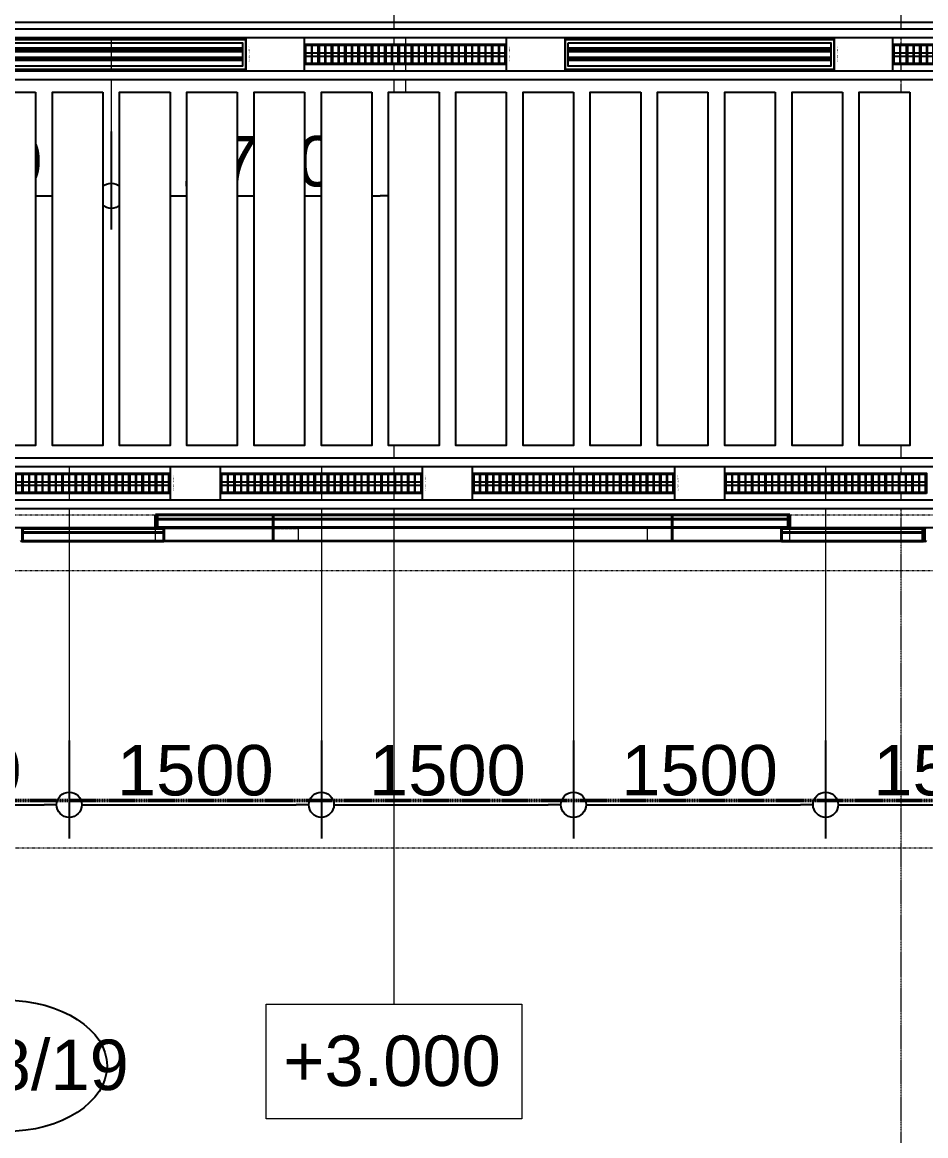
# Model space of a CAD drawing. Header units: millimetres. Extents: x -853228 to -774597, y -17231 to 22435.
# Drawn here: x -841112 to -835737, y -3591 to 3028 of the extents above; entities that cross this region are included whole.
import ezdxf
from ezdxf.enums import TextEntityAlignment as Align
from ezdxf.xclip import XClip

# ---------------------------------------------------------------- set-up
doc = ezdxf.new("R2010")
doc.units = ezdxf.units.MM
doc.header["$XCLIPFRAME"] = 0
for name, pattern in [('DASH', [6.35, 3.175, -3.175]), ('DPA_Grid _ Level 100', [10, 5.5, -1.6, 1.3, -1.6]), ('DPA_Hidden 50', [3, 2, -1]), ('DPA_Hidden 500', [1.4, 0.8, -0.6])]:
    doc.linetypes.add(name, pattern=pattern)
for name, color, linetype in [('000 - WIPEOUT', 250, 'Continuous'), ('001 - ASCESSORIES', 251, 'Continuous'), ('A04_TUBE SERIES', 2, 'Continuous'), ('A11_ALU.SOLID SHEET', 2, 'Continuous')]:
    doc.layers.add(name, color=color, linetype=linetype)
for name, color, linetype, lineweight in [('A-ANNO-DIMS', 1, 'Continuous', 9), ('A-ANNO-NOTE', 3, 'Continuous', 25), ('A-DETL', 1, 'Continuous', 70), ('A-GENM', 1, 'Continuous', 9), ('A-GENM-HDLN', 2, 'DPA_Hidden 500', 9), ('G-ANNO-SECL', 3, 'Continuous', 9), ('G-ANNO-TEXT', 3, 'Continuous', 9), ('Q-SPCQ', 2, 'Continuous', 35), ('Q-SPCQ-HDLN', 2, 'DASH', 9), ('S-GRID', 251, 'Continuous', 9)]:
    doc.layers.add(name, color=color, linetype=linetype, lineweight=lineweight)
doc.styles.add('Arial_2', font='arial.ttf', dxfattribs={"height": 300})
doc.dimstyles.new('DPA-DIM-3_0_C-C', dxfattribs={"dimscale": 304.8, "dimtxt": 306.07782, "dimasz": 0.492126, "dimexe": 0.656168, "dimexo": 0.0625, "dimgap": 0.164042, "dimtad": 1, "dimdec": 0, "dimzin": 0, "dimdsep": 46, "dimtxsty": 'Arial_2', "dimblk1": 'DOTBLANK', "dimblk2": 'DOTBLANK', "dimsah": 1, "dimcen": 0.09, "dimdle": 0.656168, "dimadec": 8, "dimazin": 0, "dimtfac": 1, "dimtdec": 4, "dimtix": 1, "dimtmove": 0, "dimatfit": 3, "dimfxl": 1.312336, "dimfxlon": 1, "dimtvp": 1, "dimtolj": 1, "dimtzin": 0, "dimarcsym": 2})

# ---------------------------------------------------------------- blocks, each defined once
blk = doc.blocks.new('DPA_Speciality_PlatformScreenDoor - Length_135300-12767973-4261-01 ENLARGED UPPER PLATFORM LEVEL - REFLECTED CEILING PLAN - SHEET 2')
at = {"layer": 'A-GENM'}
for p, q in [((119102, -250), (119014.7, -250)), ((119014.7, -250), (119102, -250)), ((119107.5, -250), (119017.5, -250)), ((119017.5, -250), (119107.5, -250)), ((119212.5, -250), (119103.1, -250)), ((119103.1, -250), (119212.5, -250)), ((119117.5, -250), (119207.5, -250)), ((119207.5, -250), (119117.5, -250)), ((123587.5, -250), (123785.3, -250)), ((123785.3, -250), (123587.5, -250)), ((123682.5, -250), (123592.5, -250)), ((123592.5, -250), (123682.5, -250)), ((123692.5, -250), (123782.5, -250)), ((123782.5, -250), (123692.5, -250)), ((119765.3, -330), (119889.1, -330)), ((119775.9, -330), (119829, -330)), ((119825.4, -330), (119878.5, -330)), ((121365.3, -330), (121489.1, -330)), ((121375.9, -330), (121429, -330)), ((121425.4, -330), (121478.5, -330))]:
    blk.add_line(p, q, dxfattribs=at)
at = {"layer": 'A-GENM-HDLN'}
for p, q in [((119512.5, -175), (119512.5, -250)), ((119512.5, -175), (120362.5, -175)), ((120362.5, -250), (120362.5, -175)), ((122437.5, -250), (122437.5, -175)), ((123287.5, -175), (122437.5, -175)), ((123287.5, -175), (123287.5, -250)), ((119512.5, -250), (120362.5, -250)), ((123287.5, -250), (122437.5, -250))]:
    blk.add_line(p, q, dxfattribs=at)
at = {"layer": 'Q-SPCQ', "linetype": 'DASH', "lineweight": 9}
blk.add_line((61742.7, 1650), (132340.1, 1650), dxfattribs=at)
at = {"layer": 'Q-SPCQ'}
for p, q in [((118712.5, -245), (118712.5, -180)), ((118712.5, -180), (118712.5, -245)), ((118712.5, -180), (118712.5, -245)), ((118712.5, -245), (118712.5, -180)), ((119562.5, -175), (118722.5, -175)), ((118722.5, -175), (119562.5, -175)), ((118722.5, -175), (118722.5, -225)), ((118722.5, -175), (118722.5, -225)), ((118722.5, -245), (118722.5, -180)), ((118722.5, -180), (118722.5, -245)), ((118752.5, -175), (119532.5, -175)), ((119532.5, -175), (118752.5, -175)), ((119532.5, -175), (118752.5, -175)), ((118752.5, -175), (119532.5, -175)), ((119512.5, -175), (120212.5, -175)), ((119562.5, -225), (119562.5, -175)), ((119562.5, -175), (119562.5, -225)), ((120212.5, -175), (120212.5, -330)), ((120212.5, -175), (122587.5, -175)), ((120212.5, -330), (120212.5, -175)), ((120212.5, -200), (120212.5, -175.9)), ((120212.5, -175.9), (120212.5, -200)), ((122587.5, -175), (122587.5, -330)), ((122587.5, -175), (123287.5, -175)), ((122587.5, -330), (122587.5, -175)), ((122587.5, -200), (122587.5, -175.9)), ((122587.5, -175.9), (122587.5, -200)), ((123237.5, -175), (124077.5, -175)), ((124077.5, -175), (123237.5, -175)), ((123237.5, -175), (123237.5, -225)), ((123237.5, -225), (123237.5, -175)), ((124047.5, -175), (123267.5, -175)), ((123267.5, -175), (124047.5, -175)), ((123267.5, -175), (124047.5, -175)), ((124047.5, -175), (123267.5, -175)), ((124077.5, -225), (124077.5, -175)), ((124077.5, -225), (124077.5, -175)), ((124077.5, -180), (124077.5, -245)), ((124077.5, -245), (124077.5, -180)), ((118722.5, -225), (119562.5, -225)), ((119562.5, -225), (118722.5, -225)), ((118722.5, -250), (118722.5, -225)), ((118722.5, -225), (118722.5, -250)), ((119562.5, -225), (118722.5, -225)), ((118722.5, -225), (118722.5, -250)), ((118722.5, -250), (118722.5, -225)), ((118722.5, -225), (119562.5, -225)), ((119562.5, -225), (118722.5, -225)), ((118722.5, -225), (119562.5, -225)), ((118722.5, -250), (119562.5, -250)), ((119562.5, -250), (118722.5, -250)), ((118722.5, -250), (119562.5, -250)), ((119562.5, -250), (118722.5, -250)), ((119532.5, -225), (118752.5, -225)), ((118752.5, -225), (119532.5, -225)), ((118752.5, -225), (119532.5, -225)), ((119532.5, -225), (118752.5, -225)), ((119512.5, -225), (118772.5, -225)), ((118772.5, -225), (119512.5, -225)), ((119512.5, -225), (118772.5, -225)), ((118772.5, -225), (119512.5, -225)), ((119512.5, -250), (118772.5, -250)), ((118772.5, -250), (119512.5, -250)), ((119512.5, -250), (118772.5, -250)), ((118772.5, -250), (119512.5, -250)), ((119512.5, -305), (119512.5, -250)), ((119512.5, -250), (119512.5, -330)), ((119522.5, -255), (119512.5, -255)), ((119512.5, -255), (119512.5, -330)), ((119512.5, -330), (119512.5, -255)), ((119512.5, -255), (119522.5, -255)), ((119522.5, -330), (119522.5, -255)), ((119522.5, -255), (119522.5, -330)), ((120212.5, -255), (119522.5, -255)), ((119522.5, -255), (120212.5, -255)), ((119522.5, -255), (119522.5, -305)), ((119522.5, -255), (119522.5, -305)), ((119562.5, -225), (119562.5, -250)), ((119562.5, -225), (119562.5, -250)), ((119562.5, -250), (119562.5, -225)), ((119562.5, -225), (119562.5, -250)), ((119572.5, -255), (120152.5, -255)), ((120152.5, -255), (119572.5, -255)), ((120162.5, -255), (119572.5, -255)), ((119572.5, -255), (120162.5, -255)), ((120212.5, -305), (120212.5, -200)), ((120212.5, -200), (120212.5, -305)), ((122587.5, -255), (120212.5, -255)), ((120212.5, -255), (122587.5, -255)), ((120212.5, -255), (120212.5, -305)), ((120212.5, -255), (120212.5, -305)), ((120212.5, -305), (120212.5, -255)), ((120212.5, -255), (120212.5, -305)), ((122537.5, -255), (120262.5, -255)), ((120262.5, -255), (122537.5, -255)), ((120272.5, -255), (122527.5, -255)), ((122527.5, -255), (120272.5, -255)), ((122587.5, -305), (122587.5, -200)), ((122587.5, -200), (122587.5, -305)), ((122587.5, -255), (123277.5, -255)), ((123277.5, -255), (122587.5, -255)), ((122587.5, -255), (122587.5, -305)), ((122587.5, -305), (122587.5, -255)), ((122587.5, -305), (122587.5, -255)), ((122587.5, -255), (122587.5, -305)), ((122637.5, -255), (123227.5, -255)), ((123227.5, -255), (122637.5, -255)), ((123227.5, -255), (122647.5, -255)), ((122647.5, -255), (123227.5, -255)), ((124077.5, -225), (123237.5, -225)), ((123237.5, -225), (124077.5, -225)), ((123237.5, -250), (123237.5, -225)), ((123237.5, -250), (123237.5, -225)), ((124077.5, -225), (123237.5, -225)), ((123237.5, -225), (123237.5, -250)), ((123237.5, -250), (123237.5, -225)), ((123237.5, -225), (124077.5, -225)), ((123237.5, -225), (124077.5, -225)), ((124077.5, -225), (123237.5, -225)), ((124077.5, -250), (123237.5, -250)), ((123237.5, -250), (124077.5, -250)), ((123237.5, -250), (124077.5, -250)), ((124077.5, -250), (123237.5, -250)), ((123267.5, -225), (124047.5, -225)), ((124047.5, -225), (123267.5, -225)), ((124047.5, -225), (123267.5, -225)), ((123267.5, -225), (124047.5, -225)), ((123277.5, -255), (123277.5, -330)), ((123287.5, -255), (123277.5, -255)), ((123277.5, -255), (123287.5, -255)), ((123277.5, -330), (123277.5, -255)), ((123277.5, -305), (123277.5, -255)), ((123277.5, -305), (123277.5, -255)), ((123287.5, -225), (124027.5, -225)), ((124027.5, -225), (123287.5, -225)), ((123287.5, -225), (124027.5, -225)), ((124027.5, -225), (123287.5, -225)), ((123287.5, -250), (124027.5, -250)), ((124027.5, -250), (123287.5, -250)), ((123287.5, -250), (124027.5, -250)), ((124027.5, -250), (123287.5, -250)), ((123287.5, -330), (123287.5, -250)), ((123287.5, -250), (123287.5, -305)), ((123287.5, -330), (123287.5, -255)), ((123287.5, -255), (123287.5, -330)), ((124077.5, -225), (124077.5, -250)), ((124077.5, -250), (124077.5, -225)), ((124077.5, -250), (124077.5, -225)), ((124077.5, -225), (124077.5, -250)), ((119512.5, -329.1), (119512.5, -305)), ((119512.5, -330), (120212.5, -330)), ((119512.5, -330), (119522.5, -330)), ((119522.5, -330), (119512.5, -330)), ((120212.5, -305), (119522.5, -305)), ((119522.5, -305), (120202.5, -305)), ((119522.5, -305), (119522.5, -330)), ((119522.5, -305), (119522.5, -330)), ((119522.5, -305), (120202.5, -305)), ((120202.5, -305), (119522.5, -305)), ((119522.5, -330), (119522.5, -305)), ((119522.5, -305), (119522.5, -330)), ((120212.5, -305), (119522.5, -305)), ((119522.5, -305), (120212.5, -305)), ((120202.5, -330), (119522.5, -330)), ((119522.5, -330), (120212.5, -330)), ((119522.5, -330), (120202.5, -330)), ((120202.5, -330), (119522.5, -330)), ((120152.5, -305), (119572.5, -305)), ((119572.5, -305), (120152.5, -305)), ((120152.5, -305), (119572.5, -305)), ((119572.5, -305), (120152.5, -305)), ((120162.5, -305), (119572.5, -305)), ((119572.5, -305), (120162.5, -305)), ((119572.5, -305), (120152.5, -305)), ((120152.5, -305), (119572.5, -305)), ((120152.5, -330), (119572.5, -330)), ((119572.5, -330), (120152.5, -330)), ((120152.5, -330), (119572.5, -330)), ((119572.5, -330), (120152.5, -330)), ((120202.5, -305), (120212.5, -305)), ((120212.5, -330), (120202.5, -330)), ((120212.5, -329.1), (120212.5, -305)), ((122587.5, -305), (120212.5, -305)), ((120212.5, -305), (120222.5, -305)), ((120212.5, -330), (120212.5, -305)), ((120212.5, -305), (120212.5, -330)), ((122587.5, -305), (120212.5, -305)), ((120212.5, -305), (122587.5, -305)), ((120212.5, -305), (120212.5, -329.1)), ((120212.5, -330), (120212.5, -305)), ((120212.5, -305), (120212.5, -330)), ((120212.5, -330), (122587.5, -330)), ((120222.5, -330), (120212.5, -330)), ((120212.5, -330), (122587.5, -330)), ((120222.5, -305), (122577.5, -305)), ((120222.5, -305), (122577.5, -305)), ((122577.5, -305), (120222.5, -305)), ((122577.5, -330), (120222.5, -330)), ((120222.5, -330), (122577.5, -330)), ((122577.5, -330), (120222.5, -330)), ((122537.5, -305), (120262.5, -305)), ((120262.5, -305), (122537.5, -305)), ((122527.5, -305), (120272.5, -305)), ((120272.5, -305), (122527.5, -305)), ((122527.5, -305), (120272.5, -305)), ((120272.5, -305), (122527.5, -305)), ((120272.5, -305), (122527.5, -305)), ((122527.5, -305), (120272.5, -305)), ((122527.5, -330), (120272.5, -330)), ((120272.5, -330), (122527.5, -330)), ((122527.5, -330), (120272.5, -330)), ((120272.5, -330), (122527.5, -330)), ((122577.5, -305), (122587.5, -305)), ((122587.5, -330), (122577.5, -330)), ((122587.5, -329.1), (122587.5, -305)), ((122587.5, -305), (122597.5, -305)), ((123277.5, -305), (122587.5, -305)), ((122587.5, -305), (122587.5, -330)), ((122587.5, -330), (122587.5, -305)), ((122587.5, -305), (123277.5, -305)), ((123277.5, -305), (122587.5, -305)), ((122587.5, -305), (122587.5, -329.1)), ((122587.5, -330), (122587.5, -305)), ((122587.5, -305), (122587.5, -330)), ((122587.5, -330), (123287.5, -330)), ((122587.5, -330), (123277.5, -330)), ((122597.5, -330), (122587.5, -330)), ((122597.5, -305), (123277.5, -305)), ((123277.5, -305), (122597.5, -305)), ((122597.5, -305), (123277.5, -305)), ((123277.5, -330), (122597.5, -330)), ((123277.5, -330), (122597.5, -330)), ((122597.5, -330), (123277.5, -330)), ((122637.5, -305), (123227.5, -305)), ((123227.5, -305), (122637.5, -305)), ((122647.5, -305), (123227.5, -305)), ((123227.5, -305), (122647.5, -305)), ((122647.5, -305), (123227.5, -305)), ((123227.5, -305), (122647.5, -305)), ((123227.5, -305), (122647.5, -305)), ((122647.5, -305), (123227.5, -305)), ((122647.5, -330), (123227.5, -330)), ((123227.5, -330), (122647.5, -330)), ((122647.5, -330), (123227.5, -330)), ((123227.5, -330), (122647.5, -330)), ((123277.5, -330), (123277.5, -305)), ((123277.5, -330), (123277.5, -305)), ((123277.5, -305), (123277.5, -330)), ((123277.5, -330), (123277.5, -305)), ((123277.5, -330), (123287.5, -330)), ((123287.5, -330), (123277.5, -330)), ((123287.5, -305), (123287.5, -329.1))]:
    blk.add_line(p, q, dxfattribs=at)
for centre, start, end in [((118707.5, -180), 0, 180), ((118707.5, -180), 60, 120), ((118707.5, -180), 360, 30), ((118717.5, -180), 0, 180), ((118717.5, -180), 150, 180), ((118717.5, -180), 60, 120), ((118717.5, -180), 0, 45), ((124082.5, -180), 0, 180), ((124082.5, -180), 135, 180), ((118707.5, -245), 180, 0), ((118707.5, -245), 240, 300), ((118707.5, -245), 330, 0), ((118717.5, -245), 180, 210), ((118717.5, -245), 180, 360), ((118717.5, -245), 240, 300), ((118717.5, -245), 330, 360), ((124082.5, -245), 180, 210), ((124082.5, -245), 180, 0)]:
    blk.add_arc(centre, 5, start, end, dxfattribs=at)
at = {"layer": 'Q-SPCQ-HDLN'}
for p, q in [((132340.1, 0), (61742.7, 0)), ((132340.1, -330), (61742.7, -330)), ((132340.1, -400), (61742.7, -400))]:
    blk.add_line(p, q, dxfattribs=at)
blk = doc.blocks.new('Ceiling Tags - Ceiling Tags-9510765-4261-01 ENLARGED UPPER PLATFORM LEVEL - REFLECTED CEILING PLAN - SHEET 2')
at = {"layer": 'A-ANNO-NOTE'}
blk.add_ellipse((0, 0), major_axis=(6.049, 0), ratio=0.646436, dxfattribs=at)
blk = doc.blocks.new('_DotBlank')
at = {"color": 0, "linetype": 'ByBlock', "lineweight": -2}
blk.add_line((-0.5, 0), (-1, 0), dxfattribs=at)
blk.add_circle((0, 0), 0.5, dxfattribs=at)
blk = doc.blocks.new('*D360')
at = {"layer": 'A-ANNO-DIMS', "color": 0, "lineweight": -2, "transparency": 16777216}
for p, q in [((-40650, -1201.3), (-40650, -1782.3)), ((-38900, -1201.3), (-38900, -1782.3)), ((-40500, -1582.3), (-39050, -1582.3))]:
    blk.add_line(p, q, dxfattribs=at)
at = {"layer": 'Defpoints', "color": 0, "transparency": 16777216}
for p in [(-40650, -1182.3), (-38900, -1182.3), (-38900, -1582.3)]:
    blk.add_point(p, dxfattribs=at)
at = {"layer": 'A-ANNO-DIMS', "color": 0, "lineweight": -2, "transparency": 16777216, "xscale": 150, "yscale": 150, "zscale": 150, "rotation": 180}
blk.add_blockref('_DotBlank', (-40650, -1582.3), dxfattribs=at)
at = {"layer": 'A-ANNO-DIMS', "color": 0, "lineweight": -2, "transparency": 16777216, "xscale": 150, "yscale": 150, "zscale": 150}
blk.add_blockref('_DotBlank', (-38900, -1582.3), dxfattribs=at)
at = {"layer": 'A-ANNO-DIMS', "color": 0, "transparency": 16777216, "insert": (-39775, -1379.1), "char_height": 300, "width": 1107.531, "attachment_point": 5, "style": 'Arial_2'}
blk.add_mtext('\\A1;1750', dxfattribs=at)
blk = doc.blocks.new('*D361')
at = {"layer": 'A-ANNO-DIMS', "color": 0, "lineweight": -2, "transparency": 16777216}
for p, q in [((-38900, -1201.3), (-38900, -1782.3)), ((-37150, -1201.3), (-37150, -1782.3)), ((-38750, -1582.3), (-37300, -1582.3))]:
    blk.add_line(p, q, dxfattribs=at)
at = {"layer": 'Defpoints', "color": 0, "transparency": 16777216}
for p in [(-38900, -1182.3), (-37150, -1182.3), (-37150, -1582.3)]:
    blk.add_point(p, dxfattribs=at)
at = {"layer": 'A-ANNO-DIMS', "color": 0, "lineweight": -2, "transparency": 16777216, "xscale": 150, "yscale": 150, "zscale": 150, "rotation": 180}
blk.add_blockref('_DotBlank', (-38900, -1582.3), dxfattribs=at)
at = {"layer": 'A-ANNO-DIMS', "color": 0, "lineweight": -2, "transparency": 16777216, "xscale": 150, "yscale": 150, "zscale": 150}
blk.add_blockref('_DotBlank', (-37150, -1582.3), dxfattribs=at)
at = {"layer": 'A-ANNO-DIMS', "color": 0, "transparency": 16777216, "insert": (-38025, -1379.1), "char_height": 300, "width": 1107.531, "attachment_point": 5, "style": 'Arial_2'}
blk.add_mtext('\\A1;1750', dxfattribs=at)
blk = doc.blocks.new('*D419')
at = {"layer": 'A-ANNO-DIMS', "color": 0, "lineweight": -2, "transparency": 16777216}
for p, q in [((-40650, -4821.6), (-40650, -5402.5)), ((-39150, -4821.6), (-39150, -5402.5)), ((-40500, -5202.5), (-39300, -5202.5))]:
    blk.add_line(p, q, dxfattribs=at)
at = {"layer": 'Defpoints', "color": 0, "transparency": 16777216}
for p in [(-40650, -4802.5), (-39150, -4802.5), (-39150, -5202.5)]:
    blk.add_point(p, dxfattribs=at)
at = {"layer": 'A-ANNO-DIMS', "color": 0, "lineweight": -2, "transparency": 16777216, "xscale": 150, "yscale": 150, "zscale": 150, "rotation": 180}
blk.add_blockref('_DotBlank', (-40650, -5202.5), dxfattribs=at)
at = {"layer": 'A-ANNO-DIMS', "color": 0, "lineweight": -2, "transparency": 16777216, "xscale": 150, "yscale": 150, "zscale": 150}
blk.add_blockref('_DotBlank', (-39150, -5202.5), dxfattribs=at)
at = {"layer": 'A-ANNO-DIMS', "color": 0, "transparency": 16777216, "insert": (-39900, -4999.4), "char_height": 300, "width": 1107.531, "attachment_point": 5, "style": 'Arial_2'}
blk.add_mtext('\\A1;1500', dxfattribs=at)
blk = doc.blocks.new('*D420')
at = {"layer": 'A-ANNO-DIMS', "color": 0, "lineweight": -2, "transparency": 16777216}
for p, q in [((-39150, -4821.6), (-39150, -5402.5)), ((-37650, -4821.6), (-37650, -5402.5)), ((-39000, -5202.5), (-37800, -5202.5))]:
    blk.add_line(p, q, dxfattribs=at)
at = {"layer": 'Defpoints', "color": 0, "transparency": 16777216}
for p in [(-39150, -4802.5), (-37650, -4802.5), (-37650, -5202.5)]:
    blk.add_point(p, dxfattribs=at)
at = {"layer": 'A-ANNO-DIMS', "color": 0, "lineweight": -2, "transparency": 16777216, "xscale": 150, "yscale": 150, "zscale": 150, "rotation": 180}
blk.add_blockref('_DotBlank', (-39150, -5202.5), dxfattribs=at)
at = {"layer": 'A-ANNO-DIMS', "color": 0, "lineweight": -2, "transparency": 16777216, "xscale": 150, "yscale": 150, "zscale": 150}
blk.add_blockref('_DotBlank', (-37650, -5202.5), dxfattribs=at)
at = {"layer": 'A-ANNO-DIMS', "color": 0, "transparency": 16777216, "insert": (-38400, -4999.4), "char_height": 300, "width": 1107.531, "attachment_point": 5, "style": 'Arial_2'}
blk.add_mtext('\\A1;1500', dxfattribs=at)
blk = doc.blocks.new('*D421')
at = {"layer": 'A-ANNO-DIMS', "color": 0, "lineweight": -2, "transparency": 16777216}
for p, q in [((-37650, -4821.6), (-37650, -5402.5)), ((-36150, -4821.6), (-36150, -5402.5)), ((-37500, -5202.5), (-36300, -5202.5))]:
    blk.add_line(p, q, dxfattribs=at)
at = {"layer": 'Defpoints', "color": 0, "transparency": 16777216}
for p in [(-37650, -4802.5), (-36150, -4802.5), (-36150, -5202.5)]:
    blk.add_point(p, dxfattribs=at)
at = {"layer": 'A-ANNO-DIMS', "color": 0, "lineweight": -2, "transparency": 16777216, "xscale": 150, "yscale": 150, "zscale": 150, "rotation": 180}
blk.add_blockref('_DotBlank', (-37650, -5202.5), dxfattribs=at)
at = {"layer": 'A-ANNO-DIMS', "color": 0, "lineweight": -2, "transparency": 16777216, "xscale": 150, "yscale": 150, "zscale": 150}
blk.add_blockref('_DotBlank', (-36150, -5202.5), dxfattribs=at)
at = {"layer": 'A-ANNO-DIMS', "color": 0, "transparency": 16777216, "insert": (-36900, -4999.4), "char_height": 300, "width": 1107.531, "attachment_point": 5, "style": 'Arial_2'}
blk.add_mtext('\\A1;1500', dxfattribs=at)
blk = doc.blocks.new('*D422')
at = {"layer": 'A-ANNO-DIMS', "color": 0, "lineweight": -2, "transparency": 16777216}
for p, q in [((-36150, -4821.6), (-36150, -5402.5)), ((-34650, -4821.6), (-34650, -5402.5)), ((-36000, -5202.5), (-34800, -5202.5))]:
    blk.add_line(p, q, dxfattribs=at)
at = {"layer": 'Defpoints', "color": 0, "transparency": 16777216}
for p in [(-36150, -4802.5), (-34650, -4802.5), (-34650, -5202.5)]:
    blk.add_point(p, dxfattribs=at)
at = {"layer": 'A-ANNO-DIMS', "color": 0, "lineweight": -2, "transparency": 16777216, "xscale": 150, "yscale": 150, "zscale": 150, "rotation": 180}
blk.add_blockref('_DotBlank', (-36150, -5202.5), dxfattribs=at)
at = {"layer": 'A-ANNO-DIMS', "color": 0, "lineweight": -2, "transparency": 16777216, "xscale": 150, "yscale": 150, "zscale": 150}
blk.add_blockref('_DotBlank', (-34650, -5202.5), dxfattribs=at)
at = {"layer": 'A-ANNO-DIMS', "color": 0, "transparency": 16777216, "insert": (-35400, -4999.4), "char_height": 300, "width": 1107.531, "attachment_point": 5, "style": 'Arial_2'}
blk.add_mtext('\\A1;1500', dxfattribs=at)
blk = doc.blocks.new('*D423')
at = {"layer": 'A-ANNO-DIMS', "color": 0, "lineweight": -2, "transparency": 16777216}
for p, q in [((-34650, -4821.6), (-34650, -5402.5)), ((-33150, -4821.6), (-33150, -5402.5)), ((-34500, -5202.5), (-33300, -5202.5))]:
    blk.add_line(p, q, dxfattribs=at)
at = {"layer": 'Defpoints', "color": 0, "transparency": 16777216}
for p in [(-34650, -4802.5), (-33150, -4802.5), (-33150, -5202.5)]:
    blk.add_point(p, dxfattribs=at)
at = {"layer": 'A-ANNO-DIMS', "color": 0, "lineweight": -2, "transparency": 16777216, "xscale": 150, "yscale": 150, "zscale": 150, "rotation": 180}
blk.add_blockref('_DotBlank', (-34650, -5202.5), dxfattribs=at)
at = {"layer": 'A-ANNO-DIMS', "color": 0, "lineweight": -2, "transparency": 16777216, "xscale": 150, "yscale": 150, "zscale": 150}
blk.add_blockref('_DotBlank', (-33150, -5202.5), dxfattribs=at)
at = {"layer": 'A-ANNO-DIMS', "color": 0, "transparency": 16777216, "insert": (-33900, -4999.4), "char_height": 300, "width": 1107.531, "attachment_point": 5, "style": 'Arial_2'}
blk.add_mtext('\\A1;1500', dxfattribs=at)
blk = doc.blocks.new('*U481')
at = {"layer": 'A11_ALU.SOLID SHEET', "color": 0}
blk.add_lwpolyline([(350, -98.8), (350, 98.8), (0, 98.8), (0, -98.8)], close=True, dxfattribs=at)
at = {"layer": 'Defpoints', "color": 250}
blk.add_point((0, 0), dxfattribs=at)
blk.add_text('AL.SHEET-HAT-TYPE-R', height=6, rotation=270, dxfattribs=at).set_placement((15, 0), align=Align.BOTTOM_CENTER)
blk = doc.blocks.new('*U483')
at = {"layer": '001 - ASCESSORIES', "color": 0, "linetype": 'ByBlock'}
blk.add_lwpolyline([(800, 87.5), (-800, 87.5), (-800, -87.5), (800, -87.5)], close=True, dxfattribs=at)
at = {"layer": '001 - ASCESSORIES', "linetype": 'ByBlock'}
for points in [[(-781.5, 69), (781.5, 69), (781.5, -69), (-781.5, -69)], [(781.5, 36.3), (-781.5, 36.3), (-781.5, 16.3), (781.5, 16.3)], [(-781.5, -16.3), (781.5, -16.3), (781.5, -36.3), (-781.5, -36.3)]]:
    blk.add_lwpolyline(points, close=True, dxfattribs=at)
for points in [[(781.5, 26.3), (-781.5, 26.3)], [(-781.5, -26.3), (781.5, -26.3)]]:
    blk.add_lwpolyline(points, dxfattribs=at)
blk = doc.blocks.new('*U478')
at = {"color": 1}
blk.add_wipeout([(600, -60), (-600, -60), (-600, 60), (600, 60)], dxfattribs=at).dxf.layer = '000 - WIPEOUT'
at = {"layer": '001 - ASCESSORIES', "color": 0}
blk.add_lwpolyline([(600, -60), (-600, -60), (-600, 60), (600, 60)], close=True, dxfattribs=at)
at = {"layer": '001 - ASCESSORIES'}
for points in [[(-593.5, -55), (-598.5, -55), (-598.5, 55), (-593.5, 55)], [(595, -55), (-595, -55), (-595, 55), (595, 55)], [(-558.8, -55), (-553.8, -55), (-553.8, 55), (-558.8, 55)], [(-514, -55), (-519, -55), (-519, 55), (-514, 55)], [(-479.3, -55), (-474.3, -55), (-474.3, 55), (-479.3, 55)], [(-434.6, -55), (-439.6, -55), (-439.6, 55), (-434.6, 55)], [(-399.8, -55), (-394.8, -55), (-394.8, 55), (-399.8, 55)], [(-355.1, -55), (-360.1, -55), (-360.1, 55), (-355.1, 55)], [(-320.4, -55), (-315.4, -55), (-315.4, 55), (-320.4, 55)], [(-275.6, -55), (-280.6, -55), (-280.6, 55), (-275.6, 55)], [(-240.9, -55), (-235.9, -55), (-235.9, 55), (-240.9, 55)], [(-196.2, -55), (-201.2, -55), (-201.2, 55), (-196.2, 55)], [(-161.4, -55), (-156.4, -55), (-156.4, 55), (-161.4, 55)], [(-116.7, -55), (-121.7, -55), (-121.7, 55), (-116.7, 55)], [(-82, -55), (-77, -55), (-77, 55), (-82, 55)], [(-37.2, -55), (-42.2, -55), (-42.2, 55), (-37.2, 55)], [(-2.5, -55), (2.5, -55), (2.5, 55), (-2.5, 55)], [(42.2, -55), (37.2, -55), (37.2, 55), (42.2, 55)], [(77, -55), (82, -55), (82, 55), (77, 55)], [(121.7, -55), (116.7, -55), (116.7, 55), (121.7, 55)], [(156.4, -55), (161.4, -55), (161.4, 55), (156.4, 55)], [(201.2, -55), (196.2, -55), (196.2, 55), (201.2, 55)], [(235.9, -55), (240.9, -55), (240.9, 55), (235.9, 55)], [(280.6, -55), (275.6, -55), (275.6, 55), (280.6, 55)], [(315.4, -55), (320.4, -55), (320.4, 55), (315.4, 55)], [(360.1, -55), (355.1, -55), (355.1, 55), (360.1, 55)], [(394.8, -55), (399.8, -55), (399.8, 55), (394.8, 55)], [(439.6, -55), (434.6, -55), (434.6, 55), (439.6, 55)], [(474.3, -55), (479.3, -55), (479.3, 55), (474.3, 55)], [(519, -55), (514, -55), (514, 55), (519, 55)], [(553.8, -55), (558.8, -55), (558.8, 55), (553.8, 55)], [(598.5, -55), (593.5, -55), (593.5, 55), (598.5, 55)]]:
    blk.add_lwpolyline(points, close=True, dxfattribs=at)
for points in [[(-593.5, 10), (-558.8, 10)], [(-553.8, 10), (-519, 10)], [(-514, 10), (-479.3, 10)], [(-474.3, 10), (-439.6, 10)], [(-434.6, 10), (-399.8, 10)], [(-394.8, 10), (-360.1, 10)], [(-355.1, 10), (-320.4, 10)], [(-315.4, 10), (-280.6, 10)], [(-275.6, 10), (-240.9, 10)], [(-235.9, 10), (-201.2, 10)], [(-196.2, 10), (-161.4, 10)], [(-156.4, 10), (-121.7, 10)], [(-116.7, 10), (-82, 10)], [(-77, 10), (-42.2, 10)], [(-37.2, 10), (-2.5, 10)], [(2.5, 10), (37.2, 10)], [(42.2, 10), (77, 10)], [(82, 10), (116.7, 10)], [(121.7, 10), (156.4, 10)], [(161.4, 10), (196.2, 10)], [(201.2, 10), (235.9, 10)], [(240.9, 10), (275.6, 10)], [(280.6, 10), (315.4, 10)], [(320.4, 10), (355.1, 10)], [(360.1, 10), (394.8, 10)], [(399.8, 10), (434.6, 10)], [(439.6, 10), (474.3, 10)], [(479.3, 10), (514, 10)], [(519, 10), (553.8, 10)], [(558.8, 10), (593.5, 10)], [(-593.5, -10), (-558.8, -10)], [(-553.8, -10), (-519, -10)], [(-514, -10), (-479.3, -10)], [(-474.3, -10), (-439.6, -10)], [(-434.6, -10), (-399.8, -10)], [(-394.8, -10), (-360.1, -10)], [(-355.1, -10), (-320.4, -10)], [(-315.4, -10), (-280.6, -10)], [(-275.6, -10), (-240.9, -10)], [(-235.9, -10), (-201.2, -10)], [(-196.2, -10), (-161.4, -10)], [(-156.4, -10), (-121.7, -10)], [(-116.7, -10), (-82, -10)], [(-77, -10), (-42.2, -10)], [(-37.2, -10), (-2.5, -10)], [(2.5, -10), (37.2, -10)], [(42.2, -10), (77, -10)], [(82, -10), (116.7, -10)], [(121.7, -10), (156.4, -10)], [(161.4, -10), (196.2, -10)], [(201.2, -10), (235.9, -10)], [(240.9, -10), (275.6, -10)], [(280.6, -10), (315.4, -10)], [(320.4, -10), (355.1, -10)], [(360.1, -10), (394.8, -10)], [(399.8, -10), (434.6, -10)], [(439.6, -10), (474.3, -10)], [(479.3, -10), (514, -10)], [(519, -10), (553.8, -10)], [(558.8, -10), (593.5, -10)]]:
    blk.add_lwpolyline(points, dxfattribs=at)
blk = doc.blocks.new('*U486')
at = {"layer": 'A11_ALU.SOLID SHEET', "color": 0}
blk.add_lwpolyline([(300, -98.8), (300, 98.8), (0, 98.8), (0, -98.8)], close=True, dxfattribs=at)
at = {"layer": 'Defpoints', "color": 250}
blk.add_point((0, 0), dxfattribs=at)
blk.add_text('AL.SHEET-HAT-TYPE-R', height=6, rotation=270, dxfattribs=at).set_placement((15, 0), align=Align.BOTTOM_CENTER)
blk = doc.blocks.new('*U503')
blk.add_attdef('EXTR.OVL-LENGTH_', (-25, -59.1), '', height=5)
blk.add_wipeout([(-25, 0), (25, 0), (25, 67400), (-25, 67400)]).dxf.layer = '000 - WIPEOUT'
at = {"layer": 'A04_TUBE SERIES', "color": 0}
blk.add_lwpolyline([(-25, 0), (25, 0), (25, 67400), (-25, 67400)], close=True, dxfattribs=at)
blk = doc.blocks.new('*U505')
blk.add_attdef('EXTR.OVL-LENGTH_', (-25, -59.1), '', height=5)
blk.add_wipeout([(-25, 0), (25, 0), (25, 67400), (-25, 67400)]).dxf.layer = '000 - WIPEOUT'
at = {"layer": 'A04_TUBE SERIES', "color": 0}
blk.add_lwpolyline([(-25, 0), (25, 0), (25, 67400), (-25, 67400)], close=True, dxfattribs=at)
blk = doc.blocks.new('*U507')
blk.add_attdef('EXTR.OVL-LENGTH_', (-25, -59.1), '', height=5)
blk.add_wipeout([(-25, 0), (25, 0), (25, 67400), (-25, 67400)]).dxf.layer = '000 - WIPEOUT'
at = {"layer": 'A04_TUBE SERIES', "color": 0}
blk.add_lwpolyline([(-25, 0), (25, 0), (25, 67400), (-25, 67400)], close=True, dxfattribs=at)
blk = doc.blocks.new('*U509')
blk.add_attdef('EXTR.OVL-LENGTH_', (-25, -59.1), '', height=5)
blk.add_wipeout([(-25, 0), (25, 0), (25, 67400), (-25, 67400)]).dxf.layer = '000 - WIPEOUT'
at = {"layer": 'A04_TUBE SERIES', "color": 0}
blk.add_lwpolyline([(-25, 0), (25, 0), (25, 67400), (-25, 67400)], close=True, dxfattribs=at)
blk = doc.blocks.new('*U630')
at = {"color": 3}
for points in [[(-1050, 23150), (1050, 23150), (1050, 22850), (-1050, 22850)], [(-1050, 22750), (1050, 22750), (1050, 22450), (-1050, 22450)], [(-1050, 22350), (1050, 22350), (1050, 22050), (-1050, 22050)], [(-1050, 21950), (1050, 21950), (1050, 21650), (-1050, 21650)], [(-1050, 21550), (1050, 21550), (1050, 21250), (-1050, 21250)], [(-1050, 21150), (1050, 21150), (1050, 20850), (-1050, 20850)], [(-1050, 20750), (1050, 20750), (1050, 20450), (-1050, 20450)], [(-1050, 20350), (1050, 20350), (1050, 20050), (-1050, 20050)], [(-1050, 19950), (1050, 19950), (1050, 19650), (-1050, 19650)], [(-1050, 19550), (1050, 19550), (1050, 19250), (-1050, 19250)], [(-1050, 19150), (1050, 19150), (1050, 18850), (-1050, 18850)], [(-1050, 18750), (1050, 18750), (1050, 18450), (-1050, 18450)], [(-1050, 18350), (1050, 18350), (1050, 18050), (-1050, 18050)], [(-1050, 17950), (1050, 17950), (1050, 17650), (-1050, 17650)]]:
    blk.add_wipeout(points, dxfattribs=at).dxf.layer = '000 - WIPEOUT'
at = {"layer": 'A11_ALU.SOLID SHEET', "color": 0, "linetype": 'ByBlock'}
for points in [[(-1050, 22850), (1050, 22850), (1050, 23150), (-1050, 23150)], [(-1050, 22450), (1050, 22450), (1050, 22750), (-1050, 22750)], [(-1050, 22050), (1050, 22050), (1050, 22350), (-1050, 22350)], [(-1050, 21650), (1050, 21650), (1050, 21950), (-1050, 21950)], [(-1050, 21250), (1050, 21250), (1050, 21550), (-1050, 21550)], [(-1050, 20850), (1050, 20850), (1050, 21150), (-1050, 21150)], [(-1050, 20450), (1050, 20450), (1050, 20750), (-1050, 20750)], [(-1050, 20050), (1050, 20050), (1050, 20350), (-1050, 20350)], [(-1050, 19650), (1050, 19650), (1050, 19950), (-1050, 19950)], [(-1050, 19250), (1050, 19250), (1050, 19550), (-1050, 19550)], [(-1050, 18850), (1050, 18850), (1050, 19150), (-1050, 19150)], [(-1050, 18450), (1050, 18450), (1050, 18750), (-1050, 18750)], [(-1050, 18050), (1050, 18050), (1050, 18350), (-1050, 18350)], [(-1050, 17650), (1050, 17650), (1050, 17950), (-1050, 17950)]]:
    blk.add_lwpolyline(points, close=True, dxfattribs=at)
blk = doc.blocks.new('*U908')
blk.add_lwpolyline([(27650, -552), (-107450, -552), (-107450, -3555), (27650, -3555)], close=True)
for p in [(-95900, -742), (-95900, -742), (-92400, -742), (-92400, -742)]:
    blk.add_blockref('*U483', p)
at = {"layer": 'A11_ALU.SOLID SHEET', "color": 1}
for name, p in [('*U481', (-95100, -742)), ('*U481', (-91600, -742)), ('*U486', (-94050, -3292))]:
    blk.add_blockref(name, p, dxfattribs=at)
for p in [(-94150, -742), (-90650, -742), (-96150, -3292), (-93150, -3292)]:
    blk.add_blockref('*U478', p)
at = {"layer": 'A11_ALU.SOLID SHEET', "color": 0, "linetype": 'ByBlock', "xscale": -1, "rotation": 90}
blk.add_blockref('*U630', (-73500, -2017), dxfattribs=at)
at = {"layer": 'A11_ALU.SOLID SHEET', "color": 1}
for name, p in [('*U481', (-95100, -742)), ('*U481', (-93550, -742)), ('*U481', (-91600, -742)), ('*U486', (-95550, -3292)), ('*U486', (-92550, -3292))]:
    blk.add_blockref(name, p, dxfattribs=at)
for p in [(-94150, -742), (-90650, -742), (-94650, -3292), (-91650, -3292)]:
    blk.add_blockref('*U478', p)
at = {"layer": 'A04_TUBE SERIES', "color": 0, "linetype": 'ByBlock', "rotation": 90}
for name, p in [('*U507', (-39950, -3167)), ('*U509', (-39950, -3417))]:
    blk.add_blockref(name, p, dxfattribs=at)
at = {"layer": 'A11_ALU.SOLID SHEET', "color": 1}
blk.add_blockref('*U481', (-93550, -742), dxfattribs=at)
at = {"layer": 'A04_TUBE SERIES', "color": 0, "linetype": 'ByBlock', "rotation": 90}
for name, p in [('*U503', (-39950, -617)), ('*U505', (-39950, -867))]:
    blk.add_blockref(name, p, dxfattribs=at)
blk = doc.blocks.new('C-1-PP19-AR-4261-01-B_20250910-022855_EXDIM')
at = {"layer": 'A-DETL', "color": 55, "linetype": 'DPA_Hidden 50', "lineweight": 9}
for p, q in [((-38900, -617.5), (-38900, -1517.5)), ((-37150, -617.5), (-37150, -1517.5)), ((-39150, -3171), (-39150, -4971)), ((-37650, -3151), (-37650, -4971)), ((-37650, -3151), (-37650, -4971)), ((-36150, -3151), (-36150, -4971)), ((-34650, -3171), (-34650, -4971))]:
    blk.add_line(p, q, dxfattribs=at)
at = {"layer": 'S-GRID', "linetype": 'DPA_Grid _ Level 100'}
blk.add_line((-34200, -19375), (-34200, 17167.1), dxfattribs=at)
at = {"layer": 'A-ANNO-DIMS'}
for base, p1, p2, override, picture, middle in [((-38900, -1582.3), (-40650, -1182.3), (-38900, -1182.3), {"dimpost": '<>', "dimfxl": 1750}, '*D360', (-39775, -1379.1)), ((-37150, -1582.3), (-38900, -1182.3), (-37150, -1182.3), {"dimpost": '<>', "dimfxl": 1750}, '*D361', (-38025, -1379.1)), ((-39150, -5202.5), (-40650, -4802.5), (-39150, -4802.5), {"dimpost": '<>', "dimfxl": 1500}, '*D419', (-39900, -4999.4)), ((-37650, -5202.5), (-39150, -4802.5), (-37650, -4802.5), {"dimpost": '<>', "dimfxl": 1500}, '*D420', (-38400, -4999.4)), ((-36150, -5202.5), (-37650, -4802.5), (-36150, -4802.5), {"dimpost": '<>', "dimfxl": 1500}, '*D421', (-36900, -4999.4)), ((-34650, -5202.5), (-36150, -4802.5), (-34650, -4802.5), {"dimpost": '<>', "dimfxl": 1500}, '*D422', (-35400, -4999.4)), ((-33150, -5202.5), (-34650, -4802.5), (-33150, -4802.5), {"dimpost": '<>', "dimfxl": 1500}, '*D423', (-33900, -4999.4))]:
    dim = blk.add_linear_dim(base=base, p1=p1, p2=p2, dimstyle='DPA-DIM-3_0_C-C', override=override, dxfattribs=at)
    dim.commit()
    dim.dimension.update_dxf_attribs({"geometry": picture, "text_midpoint": middle})

msp = doc.modelspace()

# ---------------------------------------------------------------- linework, layer by layer
at = {"layer": 'G-ANNO-SECL', "linetype": 'DPA_Grid _ Level 100', "lineweight": 50}
msp.add_line((-851396.2, -1598.3), (-777530.8, -1598.3), dxfattribs=at)
at = {"layer": 'G-ANNO-TEXT', "color": 10}
msp.add_line((-838900.5, 3366.5), (-838900.5, -2808.7), dxfattribs=at)
at = {"layer": 'G-ANNO-TEXT', "color": 10, "flags": 128}
msp.add_lwpolyline([(-838139.3, -3491.1), (-839661.7, -3491.1), (-839661.7, -2808.7), (-838139.3, -2808.7)], close=True, dxfattribs=at)

# ---------------------------------------------------------------- block references
msp.add_blockref('C-1-PP19-AR-4261-01-B_20250910-022855_EXDIM', (-801682.4, 3579))
at = {"layer": 'A-ANNO-NOTE', "xscale": 100, "yscale": 100, "zscale": 100}
msp.add_blockref('Ceiling Tags - Ceiling Tags-9510765-4261-01 ENLARGED UPPER PLATFORM LEVEL - REFLECTED CEILING PLAN - SHEET 2', (-841212.4, -3175.9), dxfattribs=at)
at = {"layer": 'Q-SPCQ', "rotation": 180}
msp.add_blockref('DPA_Speciality_PlatformScreenDoor - Length_135300-12767973-4261-01 ENLARGED UPPER PLATFORM LEVEL - REFLECTED CEILING PLAN - SHEET 2', (-717032.4, -231), dxfattribs=at)

# ---------------------------------------------------------------- texts
at = {"layer": 'A-ANNO-NOTE', "lineweight": 9, "insert": (-841968.8, -3019.7), "char_height": 300, "width": 1835.864, "attachment_point": 1, "style": 'Arial_2'}
msp.add_mtext('C-08/19', dxfattribs=at)
at = {"layer": 'G-ANNO-TEXT', "color": 7, "insert": (-839558.5, -2995.5), "char_height": 300, "width": 1595.358, "attachment_point": 1, "style": 'Arial_2'}
msp.add_mtext('+3.000', dxfattribs=at)

# ---------------------------------------------------------------- next in the draw order: block references
at = {"layer": 'A11_ALU.SOLID SHEET'}
ref = msp.add_blockref('*U908', (-744682.4, 3579), dxfattribs=at)
XClip(ref).set_block_clipping_path([(-104690.1238047112, -9620.0029952963), (-34092.6543255156, 10334.9999958097)])

doc.saveas('drawing.dxf')
